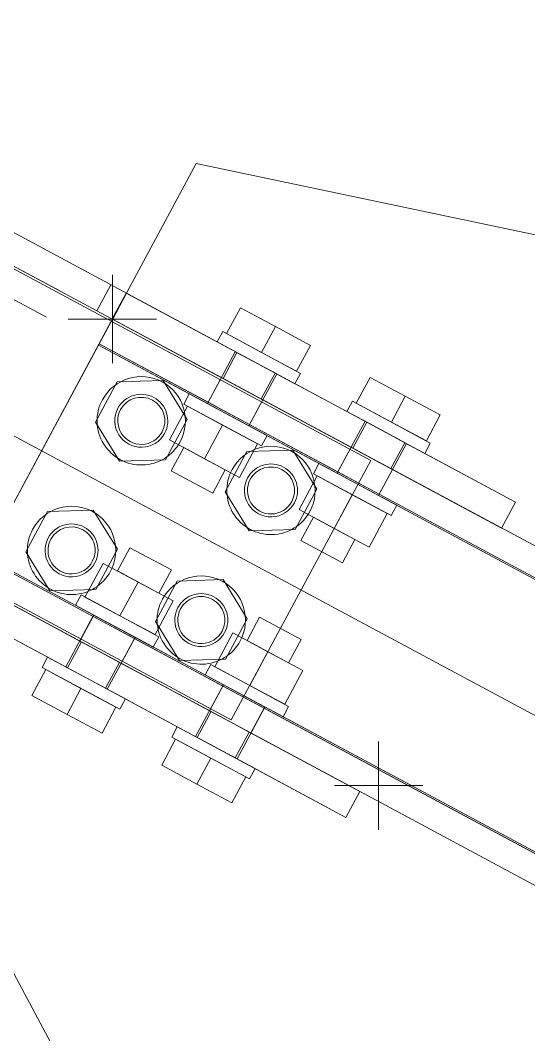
# Model space of a CAD drawing. Header units: millimetres. Extents: x -6949 to 305728, y -55091 to 76684.
# Drawn here: x 18360.6 to 18533.2, y 9896.9 to 10241.6 of the extents above; entities that cross this region are included whole.
import ezdxf

# ---------------------------------------------------------------- set-up
doc = ezdxf.new("R2010")
doc.units = ezdxf.units.MM
doc.layers.add('A-DETL', color=7, linetype='Continuous', lineweight=18, true_color=0x00a600)
doc.layers.add('S-BEAM', color=5, linetype='Continuous', lineweight=18)
doc.layers.add('S-FSTN', color=7, linetype='Continuous', lineweight=18)

msp = doc.modelspace()

# ---------------------------------------------------------------- linework, layer by layer
at = {"layer": 'A-DETL'}
msp.add_line((17466.4802, 10579.6785), (18750.0006, 9890.0003), dxfattribs=at)
at = {"layer": 'S-BEAM'}
for p, q in [((18374.2558, 10149.5697), (15760.7285, 11553.905)), ((18369.5225, 10140.7609), (15755.9952, 11545.0961))]:
    msp.add_line(p, q, dxfattribs=at)
at = {"layer": 'S-FSTN'}
for p, q in [((18246.8571, 10229.3775), (18528.7405, 10077.9121)), ((18524.0072, 10069.1033), (18242.1238, 10220.5686)), ((18479.5843, 10092.065), (18285.7894, 10196.1974)), ((18479.5843, 10092.065), (18285.7894, 10196.1974)), ((18420.2741, 10192.9558), (18315.3844, 9997.7515)), ((18984.9705, 10073.9266), (18420.2741, 10192.9558)), ((18391.8744, 10155.1027), (18391.8744, 10125.1027)), ((18391.8744, 10155.1027), (18391.8744, 10125.1027)), ((18391.3215, 10151.752), (18386.5882, 10142.9431)), ((18391.7779, 10140.1545), (18396.5112, 10148.9634)), ((18391.9709, 10140.0508), (18396.7042, 10148.8597)), ((18434.1801, 10128.7226), (18396.6068, 10148.912)), ((18435.3854, 10143.968), (18430.6521, 10135.1592)), ((18435.3854, 10143.968), (18430.6521, 10135.1592)), ((18435.3854, 10143.968), (18447.2785, 10137.5774)), ((18435.3854, 10143.968), (18447.2785, 10137.5774)), ((18391.4957, 10139.3979), (18344.1628, 10051.3094)), ((18391.4957, 10139.3979), (18344.1628, 10051.3094)), ((18406.8744, 10140.1027), (18376.8744, 10140.1027)), ((18406.8744, 10140.1027), (18376.8744, 10140.1027)), ((18391.8744, 10140.1027), (18387.3777, 10131.7342)), ((18387.3777, 10131.7342), (18391.8744, 10140.1027)), ((18479.5843, 10092.065), (18391.4957, 10139.3979)), ((18479.5843, 10092.065), (18391.4957, 10139.3979)), ((18429.4468, 10119.9137), (18391.8735, 10140.1031)), ((18391.8744, 10140.1027), (18428.9059, 10120.2044)), ((18391.8744, 10140.1027), (18718.0532, 9964.8359)), ((18429.332, 10135.8685), (18427.4386, 10132.345)), ((18429.332, 10135.8685), (18427.4386, 10132.345)), ((18429.332, 10135.8685), (18455.7585, 10121.6687)), ((18455.7585, 10121.6687), (18429.332, 10135.8685)), ((18429.332, 10135.8685), (18455.7585, 10121.6687)), ((18455.7585, 10121.6687), (18429.332, 10135.8685)), ((18442.5453, 10128.7686), (18430.6521, 10135.1592)), ((18442.5453, 10128.7686), (18430.6521, 10135.1592)), ((18447.2785, 10137.5774), (18442.5453, 10128.7686)), ((18447.2785, 10137.5774), (18442.5453, 10128.7686)), ((18447.2785, 10137.5774), (18442.5453, 10128.7686)), ((18447.2785, 10137.5774), (18442.5453, 10128.7686)), ((18447.2785, 10137.5774), (18459.1717, 10131.1869)), ((18447.2785, 10137.5774), (18459.1717, 10131.1869)), ((18194.0336, 10131.0706), (18475.917, 9979.6053)), ((18387.3777, 10131.7342), (18387.1411, 10131.2938)), ((18387.1411, 10131.2938), (18387.3777, 10131.7342)), ((18424.1726, 10111.3955), (18387.1411, 10131.2938)), ((18713.32, 9956.027), (18387.1411, 10131.2938)), ((18387.3777, 10131.7342), (18424.4093, 10111.836)), ((18387.3777, 10131.7342), (18713.5566, 9956.4675)), ((18424.4093, 10111.836), (18387.3777, 10131.7342)), ((18713.5566, 9956.4675), (18387.3777, 10131.7342)), ((18427.4386, 10132.345), (18453.8652, 10118.1451)), ((18453.8652, 10118.1451), (18427.4386, 10132.345)), ((18427.4386, 10132.345), (18453.8652, 10118.1451)), ((18453.8652, 10118.1451), (18427.4386, 10132.345)), ((18459.1717, 10131.1869), (18454.4384, 10122.378)), ((18459.1717, 10131.1869), (18454.4384, 10122.378)), ((18433.6048, 10129.0317), (18424.1383, 10111.414)), ((18433.6048, 10129.0317), (18424.1383, 10111.414)), ((18429.4468, 10119.9137), (18434.1801, 10128.7226)), ((18429.4468, 10119.9137), (18434.1801, 10128.7226)), ((18433.6048, 10129.0317), (18447.699, 10121.4584)), ((18447.699, 10121.4584), (18433.6048, 10129.0317)), ((18433.6048, 10129.0317), (18447.699, 10121.4584)), ((18447.699, 10121.4584), (18433.6048, 10129.0317)), ((18434.1801, 10128.7226), (18447.1238, 10121.7675)), ((18434.1801, 10128.7226), (18447.1238, 10121.7675)), ((18454.4384, 10122.378), (18442.5453, 10128.7686)), ((18454.4384, 10122.378), (18442.5453, 10128.7686)), ((18471.1837, 9970.7964), (18189.3003, 10122.2618)), ((18438.2324, 10103.8407), (18447.699, 10121.4584)), ((18438.2324, 10103.8407), (18447.699, 10121.4584)), ((18442.3905, 10112.9587), (18447.1238, 10121.7675)), ((18442.3905, 10112.9587), (18447.1238, 10121.7675)), ((18478.2244, 10105.0561), (18447.1238, 10121.7675)), ((18453.8652, 10118.1451), (18455.7585, 10121.6687)), ((18453.8652, 10118.1451), (18455.7585, 10121.6687)), ((18393.4811, 10118.7997), (18386.1019, 10105.0666)), ((18393.4811, 10118.7997), (18386.1019, 10105.0666)), ((18409.0638, 10119.2756), (18393.4811, 10118.7997)), ((18409.0638, 10119.2756), (18393.4811, 10118.7997)), ((18417.2673, 10106.0185), (18409.0638, 10119.2756)), ((18417.2673, 10106.0185), (18409.0638, 10119.2756)), ((18428.9059, 10120.2044), (18424.4093, 10111.836)), ((18424.4093, 10111.836), (18428.9059, 10120.2044)), ((18442.9314, 10112.668), (18428.9059, 10120.2044)), ((18428.9059, 10120.2044), (18442.9314, 10112.668)), ((18442.3905, 10112.9587), (18429.4468, 10119.9137)), ((18429.4468, 10119.9137), (18442.3905, 10112.9587)), ((18479.4297, 10120.3016), (18474.6964, 10111.4927)), ((18479.4297, 10120.3016), (18474.6964, 10111.4927)), ((18479.4297, 10120.3016), (18491.3228, 10113.911)), ((18479.4297, 10120.3016), (18491.3228, 10113.911)), ((18417.9721, 10114.7273), (18416.0787, 10111.2037)), ((18417.9721, 10114.7273), (18416.0787, 10111.2037)), ((18417.9721, 10114.7273), (18444.3986, 10100.5274)), ((18444.3986, 10100.5274), (18417.9721, 10114.7273)), ((18417.9721, 10114.7273), (18444.3986, 10100.5274)), ((18444.3986, 10100.5274), (18417.9721, 10114.7273)), ((18491.3228, 10113.911), (18486.5895, 10105.1021)), ((18491.3228, 10113.911), (18486.5895, 10105.1021)), ((18491.3228, 10113.911), (18486.5895, 10105.1021)), ((18491.3228, 10113.911), (18486.5895, 10105.1021)), ((18491.3228, 10113.911), (18503.216, 10107.5204)), ((18491.3228, 10113.911), (18503.216, 10107.5204)), ((18417.3989, 10110.4944), (18411.2456, 10099.0429)), ((18417.3989, 10110.4944), (18411.2456, 10099.0429)), ((18416.0787, 10111.2037), (18442.5053, 10097.0039)), ((18442.5053, 10097.0039), (18416.0787, 10111.2037)), ((18416.0787, 10111.2037), (18442.5053, 10097.0039)), ((18442.5053, 10097.0039), (18416.0787, 10111.2037)), ((18417.3989, 10110.4944), (18429.292, 10104.1038)), ((18417.3989, 10110.4944), (18429.292, 10104.1038)), ((18424.1383, 10111.414), (18438.2324, 10103.8407)), ((18438.2324, 10103.8407), (18424.1383, 10111.414)), ((18424.1383, 10111.414), (18438.2324, 10103.8407)), ((18438.2324, 10103.8407), (18424.1383, 10111.414)), ((18424.4093, 10111.836), (18424.1726, 10111.3955)), ((18424.1726, 10111.3955), (18424.4093, 10111.836)), ((18424.1726, 10111.3955), (18438.1981, 10103.8591)), ((18438.1981, 10103.8591), (18424.1726, 10111.3955)), ((18438.4348, 10104.2996), (18424.4093, 10111.836)), ((18424.4093, 10111.836), (18438.4348, 10104.2996)), ((18424.4093, 10111.836), (18438.4348, 10104.2996)), ((18438.4348, 10104.2996), (18424.4093, 10111.836)), ((18442.9314, 10112.668), (18438.4348, 10104.2996)), ((18438.4348, 10104.2996), (18442.9314, 10112.668)), ((18473.4911, 10096.2473), (18442.3905, 10112.9587)), ((18442.9314, 10112.668), (18472.9502, 10096.5379)), ((18473.3762, 10112.2021), (18471.4829, 10108.6785)), ((18473.3762, 10112.2021), (18471.4829, 10108.6785)), ((18473.3762, 10112.2021), (18499.8028, 10098.0022)), ((18499.8028, 10098.0022), (18473.3762, 10112.2021)), ((18473.3762, 10112.2021), (18499.8028, 10098.0022)), ((18499.8028, 10098.0022), (18473.3762, 10112.2021)), ((18486.5895, 10105.1021), (18474.6964, 10111.4927)), ((18486.5895, 10105.1021), (18474.6964, 10111.4927)), ((18238.4565, 10108.1089), (18432.2513, 10003.9765)), ((18238.4565, 10108.1089), (18432.2513, 10003.9765)), ((18471.4829, 10108.6785), (18497.9095, 10094.4786)), ((18497.9095, 10094.4786), (18471.4829, 10108.6785)), ((18471.4829, 10108.6785), (18497.9095, 10094.4786)), ((18497.9095, 10094.4786), (18471.4829, 10108.6785)), ((18503.216, 10107.5204), (18498.4827, 10098.7116)), ((18503.216, 10107.5204), (18498.4827, 10098.7116)), ((18386.1019, 10105.0666), (18394.3054, 10091.8096)), ((18386.1019, 10105.0666), (18394.3054, 10091.8096)), ((18409.8881, 10092.2855), (18417.2673, 10106.0185)), ((18409.8881, 10092.2855), (18417.2673, 10106.0185)), ((18429.292, 10104.1038), (18423.1388, 10092.6523)), ((18429.292, 10104.1038), (18423.1388, 10092.6523)), ((18429.292, 10104.1038), (18423.1388, 10092.6523)), ((18429.292, 10104.1038), (18423.1388, 10092.6523)), ((18429.292, 10104.1038), (18441.1852, 10097.7132)), ((18429.292, 10104.1038), (18441.1852, 10097.7132)), ((18438.4348, 10104.2996), (18438.1981, 10103.8591)), ((18438.1981, 10103.8591), (18438.4348, 10104.2996)), ((18468.2169, 10087.7291), (18438.1981, 10103.8591)), ((18438.4348, 10104.2996), (18468.4535, 10088.1695)), ((18468.4535, 10088.1695), (18438.4348, 10104.2996)), ((18477.6491, 10105.3652), (18468.1825, 10087.7475)), ((18477.6491, 10105.3652), (18468.1825, 10087.7475)), ((18473.4911, 10096.2473), (18478.2244, 10105.0561)), ((18473.4911, 10096.2473), (18478.2244, 10105.0561)), ((18477.6491, 10105.3652), (18491.7433, 10097.792)), ((18491.7433, 10097.792), (18477.6491, 10105.3652)), ((18477.6491, 10105.3652), (18491.7433, 10097.792)), ((18491.7433, 10097.792), (18477.6491, 10105.3652)), ((18478.2244, 10105.0561), (18491.1681, 10098.1011)), ((18478.2244, 10105.0561), (18491.1681, 10098.1011)), ((18498.4827, 10098.7116), (18486.5895, 10105.1021)), ((18498.4827, 10098.7116), (18486.5895, 10105.1021)), ((18442.5053, 10097.0039), (18444.3986, 10100.5274)), ((18442.5053, 10097.0039), (18444.3986, 10100.5274)), ((18423.1388, 10092.6523), (18411.2456, 10099.0429)), ((18423.1388, 10092.6523), (18411.2456, 10099.0429)), ((18416.0917, 10096.4389), (18411.8317, 10088.5109)), ((18416.0917, 10096.4389), (18411.8317, 10088.5109)), ((18416.0917, 10096.4389), (18430.1858, 10088.8656)), ((18430.1858, 10088.8656), (18416.0917, 10096.4389)), ((18416.0917, 10096.4389), (18430.1858, 10088.8656)), ((18430.1858, 10088.8656), (18416.0917, 10096.4389)), ((18441.1852, 10097.7132), (18435.0319, 10086.2617)), ((18441.1852, 10097.7132), (18435.0319, 10086.2617)), ((18472.9502, 10096.5379), (18468.4535, 10088.1695)), ((18468.4535, 10088.1695), (18472.9502, 10096.5379)), ((18486.9757, 10089.0015), (18472.9502, 10096.5379)), ((18472.9502, 10096.5379), (18486.9757, 10089.0015)), ((18486.4348, 10089.2922), (18473.4911, 10096.2473)), ((18473.4911, 10096.2473), (18486.4348, 10089.2922)), ((18482.2767, 10080.1742), (18491.7433, 10097.792)), ((18482.2767, 10080.1742), (18491.7433, 10097.792)), ((18486.4348, 10089.2922), (18491.1681, 10098.1011)), ((18486.4348, 10089.2922), (18491.1681, 10098.1011)), ((18528.7405, 10077.9121), (18491.1681, 10098.1011)), ((18497.9095, 10094.4786), (18499.8028, 10098.0022)), ((18497.9095, 10094.4786), (18499.8028, 10098.0022)), ((18437.5254, 10095.1332), (18430.1462, 10081.4002)), ((18437.5254, 10095.1332), (18430.1462, 10081.4002)), ((18453.1081, 10095.6091), (18437.5254, 10095.1332)), ((18453.1081, 10095.6091), (18437.5254, 10095.1332)), ((18461.3116, 10082.352), (18453.1081, 10095.6091)), ((18461.3116, 10082.352), (18453.1081, 10095.6091)), ((18394.3054, 10091.8096), (18409.8881, 10092.2855)), ((18394.3054, 10091.8096), (18409.8881, 10092.2855)), ((18435.0319, 10086.2617), (18423.1388, 10092.6523)), ((18435.0319, 10086.2617), (18423.1388, 10092.6523)), ((18432.2513, 10003.9765), (18479.5843, 10092.065)), ((18432.2513, 10003.9765), (18479.5843, 10092.065)), ((18432.2513, 10003.9765), (18479.5843, 10092.065)), ((18432.2513, 10003.9765), (18479.5843, 10092.065)), ((18462.0163, 10091.0608), (18460.123, 10087.5373)), ((18462.0163, 10091.0608), (18460.123, 10087.5373)), ((18462.0163, 10091.0608), (18488.4429, 10076.8609)), ((18488.4429, 10076.8609), (18462.0163, 10091.0608)), ((18462.0163, 10091.0608), (18488.4429, 10076.8609)), ((18488.4429, 10076.8609), (18462.0163, 10091.0608)), ((18411.8317, 10088.5109), (18425.9259, 10080.9377)), ((18425.9259, 10080.9377), (18411.8317, 10088.5109)), ((18411.8317, 10088.5109), (18425.9259, 10080.9377)), ((18425.9259, 10080.9377), (18411.8317, 10088.5109)), ((18425.9259, 10080.9377), (18430.1858, 10088.8656)), ((18425.9259, 10080.9377), (18430.1858, 10088.8656)), ((18461.4432, 10086.8279), (18455.2899, 10075.3764)), ((18461.4432, 10086.8279), (18455.2899, 10075.3764)), ((18460.123, 10087.5373), (18486.5496, 10073.3374)), ((18486.5496, 10073.3374), (18460.123, 10087.5373)), ((18460.123, 10087.5373), (18486.5496, 10073.3374)), ((18486.5496, 10073.3374), (18460.123, 10087.5373)), ((18461.4432, 10086.8279), (18473.3363, 10080.4373)), ((18461.4432, 10086.8279), (18473.3363, 10080.4373)), ((18468.1825, 10087.7475), (18482.2767, 10080.1742)), ((18482.2767, 10080.1742), (18468.1825, 10087.7475)), ((18468.1825, 10087.7475), (18482.2767, 10080.1742)), ((18482.2767, 10080.1742), (18468.1825, 10087.7475)), ((18468.4535, 10088.1695), (18468.2169, 10087.7291)), ((18468.2169, 10087.7291), (18468.4535, 10088.1695)), ((18468.2169, 10087.7291), (18482.2424, 10080.1927)), ((18482.2424, 10080.1927), (18468.2169, 10087.7291)), ((18482.4791, 10080.6331), (18468.4535, 10088.1695)), ((18468.4535, 10088.1695), (18482.4791, 10080.6331)), ((18468.4535, 10088.1695), (18482.4791, 10080.6331)), ((18482.4791, 10080.6331), (18468.4535, 10088.1695)), ((18486.9757, 10089.0015), (18482.4791, 10080.6331)), ((18482.4791, 10080.6331), (18486.9757, 10089.0015)), ((18524.0072, 10069.1033), (18486.4348, 10089.2922)), ((18486.9757, 10089.0015), (18718.0532, 9964.8359)), ((18430.1462, 10081.4002), (18438.3497, 10068.1431)), ((18430.1462, 10081.4002), (18438.3497, 10068.1431)), ((18453.9324, 10068.619), (18461.3116, 10082.352)), ((18453.9324, 10068.619), (18461.3116, 10082.352)), ((18473.3363, 10080.4373), (18467.183, 10068.9858)), ((18473.3363, 10080.4373), (18467.183, 10068.9858)), ((18473.3363, 10080.4373), (18467.183, 10068.9858)), ((18473.3363, 10080.4373), (18467.183, 10068.9858)), ((18473.3363, 10080.4373), (18485.2294, 10074.0468)), ((18473.3363, 10080.4373), (18485.2294, 10074.0468)), ((18482.4791, 10080.6331), (18482.2424, 10080.1927)), ((18482.2424, 10080.1927), (18482.4791, 10080.6331)), ((18713.32, 9956.027), (18482.2424, 10080.1927)), ((18482.4791, 10080.6331), (18713.5566, 9956.4675)), ((18713.5566, 9956.4675), (18482.4791, 10080.6331)), ((18486.5496, 10073.3374), (18488.4429, 10076.8609)), ((18486.5496, 10073.3374), (18488.4429, 10076.8609)), ((18524.0072, 10069.1033), (18528.7405, 10077.9121)), ((18524.0072, 10069.1033), (18528.7405, 10077.9121)), ((18369.8146, 10074.7554), (18362.4354, 10061.0224)), ((18369.8146, 10074.7554), (18362.4354, 10061.0224)), ((18385.3974, 10075.2313), (18369.8146, 10074.7554)), ((18385.3974, 10075.2313), (18369.8146, 10074.7554)), ((18393.6009, 10061.9742), (18385.3974, 10075.2313)), ((18393.6009, 10061.9742), (18385.3974, 10075.2313)), ((18467.183, 10068.9858), (18455.2899, 10075.3764)), ((18467.183, 10068.9858), (18455.2899, 10075.3764)), ((18460.136, 10072.7725), (18455.876, 10064.8445)), ((18460.136, 10072.7725), (18455.876, 10064.8445)), ((18460.136, 10072.7725), (18474.2301, 10065.1992)), ((18474.2301, 10065.1992), (18460.136, 10072.7725)), ((18460.136, 10072.7725), (18474.2301, 10065.1992)), ((18474.2301, 10065.1992), (18460.136, 10072.7725)), ((18485.2294, 10074.0468), (18479.0762, 10062.5952)), ((18485.2294, 10074.0468), (18479.0762, 10062.5952)), ((18479.0762, 10062.5952), (18467.183, 10068.9858)), ((18479.0762, 10062.5952), (18467.183, 10068.9858)), ((18438.3497, 10068.1431), (18453.9324, 10068.619)), ((18438.3497, 10068.1431), (18453.9324, 10068.619)), ((18386.2217, 10048.2412), (18393.6009, 10061.9742)), ((18386.2217, 10048.2412), (18393.6009, 10061.9742)), ((18397.8212, 10062.4367), (18393.5612, 10054.5088)), ((18397.8212, 10062.4367), (18393.5612, 10054.5088)), ((18397.8212, 10062.4367), (18411.9153, 10054.8635)), ((18411.9153, 10054.8635), (18397.8212, 10062.4367)), ((18397.8212, 10062.4367), (18411.9153, 10054.8635)), ((18411.9153, 10054.8635), (18397.8212, 10062.4367)), ((18455.876, 10064.8445), (18469.9702, 10057.2712)), ((18469.9702, 10057.2712), (18455.876, 10064.8445)), ((18455.876, 10064.8445), (18469.9702, 10057.2712)), ((18469.9702, 10057.2712), (18455.876, 10064.8445)), ((18469.9702, 10057.2712), (18474.2301, 10065.1992)), ((18469.9702, 10057.2712), (18474.2301, 10065.1992)), ((18385.3123, 10039.0748), (18348.2807, 10058.9731)), ((18620.7637, 9912.5589), (18348.2807, 10058.9731)), ((18348.2807, 10058.9731), (18385.3123, 10039.0748)), ((18348.2807, 10058.9731), (18620.7637, 9912.5589)), ((18348.5174, 10059.4135), (18385.5489, 10039.5153)), ((18348.5174, 10059.4135), (18621.0003, 9912.9994)), ((18362.4354, 10061.0224), (18370.6389, 10047.7653)), ((18362.4354, 10061.0224), (18370.6389, 10047.7653)), ((18382.5619, 10045.6612), (18388.7152, 10057.1127)), ((18382.5619, 10045.6612), (18388.7152, 10057.1127)), ((18388.7152, 10057.1127), (18400.6083, 10050.7221)), ((18388.7152, 10057.1127), (18400.6083, 10050.7221)), ((18393.5612, 10054.5088), (18407.6554, 10046.9355)), ((18407.6554, 10046.9355), (18393.5612, 10054.5088)), ((18393.5612, 10054.5088), (18407.6554, 10046.9355)), ((18407.6554, 10046.9355), (18393.5612, 10054.5088)), ((18407.6554, 10046.9355), (18411.9153, 10054.8635)), ((18407.6554, 10046.9355), (18411.9153, 10054.8635)), ((18429.4416, 10051.5648), (18413.8589, 10051.0889)), ((18429.4416, 10051.5648), (18413.8589, 10051.0889)), ((18437.6452, 10038.3078), (18429.4416, 10051.5648)), ((18437.6452, 10038.3078), (18429.4416, 10051.5648)), ((18381.3566, 10030.4157), (18343.7832, 10050.6051)), ((18380.8156, 10030.7064), (18343.7841, 10050.6047)), ((18616.267, 9904.1905), (18343.7841, 10050.6047)), ((18344.1628, 10051.3094), (18432.2513, 10003.9765)), ((18344.1628, 10051.3094), (18432.2513, 10003.9765)), ((18370.6389, 10047.7653), (18386.2217, 10048.2412)), ((18370.6389, 10047.7653), (18386.2217, 10048.2412)), ((18394.455, 10039.2706), (18400.6083, 10050.7221)), ((18394.455, 10039.2706), (18400.6083, 10050.7221)), ((18394.455, 10039.2706), (18400.6083, 10050.7221)), ((18394.455, 10039.2706), (18400.6083, 10050.7221)), ((18400.6083, 10050.7221), (18412.5014, 10044.3315)), ((18400.6083, 10050.7221), (18412.5014, 10044.3315)), ((18413.8589, 10051.0889), (18406.4797, 10037.3559)), ((18413.8589, 10051.0889), (18406.4797, 10037.3559)), ((18381.2417, 10046.3705), (18379.3484, 10042.847)), ((18381.2417, 10046.3705), (18379.3484, 10042.847)), ((18381.2417, 10046.3705), (18407.6683, 10032.1707)), ((18407.6683, 10032.1707), (18381.2417, 10046.3705)), ((18381.2417, 10046.3705), (18407.6683, 10032.1707)), ((18407.6683, 10032.1707), (18381.2417, 10046.3705)), ((18394.455, 10039.2706), (18382.5619, 10045.6612)), ((18394.455, 10039.2706), (18382.5619, 10045.6612)), ((18376.6233, 10021.6069), (18339.0499, 10041.7963)), ((18379.3484, 10042.847), (18405.775, 10028.6471)), ((18405.775, 10028.6471), (18379.3484, 10042.847)), ((18379.3484, 10042.847), (18405.775, 10028.6471)), ((18405.775, 10028.6471), (18379.3484, 10042.847)), ((18406.3481, 10032.88), (18412.5014, 10044.3315)), ((18406.3481, 10032.88), (18412.5014, 10044.3315)), ((18385.5146, 10039.5337), (18376.048, 10021.916)), ((18385.5146, 10039.5337), (18376.048, 10021.916)), ((18385.3123, 10039.0748), (18380.8156, 10030.7064)), ((18380.8156, 10030.7064), (18385.3123, 10039.0748)), ((18385.5489, 10039.5153), (18385.3123, 10039.0748)), ((18385.3123, 10039.0748), (18385.5489, 10039.5153)), ((18385.3123, 10039.0748), (18399.3378, 10031.5384)), ((18399.3378, 10031.5384), (18385.3123, 10039.0748)), ((18399.3378, 10031.5384), (18385.3123, 10039.0748)), ((18385.3123, 10039.0748), (18399.3378, 10031.5384)), ((18385.5146, 10039.5337), (18399.6088, 10031.9604)), ((18399.6088, 10031.9604), (18385.5146, 10039.5337)), ((18385.5146, 10039.5337), (18399.6088, 10031.9604)), ((18399.6088, 10031.9604), (18385.5146, 10039.5337)), ((18399.5744, 10031.9789), (18385.5489, 10039.5153)), ((18385.5489, 10039.5153), (18399.5744, 10031.9789)), ((18406.3481, 10032.88), (18394.455, 10039.2706)), ((18406.3481, 10032.88), (18394.455, 10039.2706)), ((18430.266, 10024.5748), (18437.6452, 10038.3078)), ((18430.266, 10024.5748), (18437.6452, 10038.3078)), ((18441.8654, 10038.7703), (18437.6055, 10030.8423)), ((18441.8654, 10038.7703), (18437.6055, 10030.8423)), ((18441.8654, 10038.7703), (18455.9596, 10031.197)), ((18455.9596, 10031.197), (18441.8654, 10038.7703)), ((18441.8654, 10038.7703), (18455.9596, 10031.197)), ((18455.9596, 10031.197), (18441.8654, 10038.7703)), ((18406.4797, 10037.3559), (18414.6832, 10024.0988)), ((18406.4797, 10037.3559), (18414.6832, 10024.0988)), ((18390.1422, 10014.3427), (18399.6088, 10031.9604)), ((18390.1422, 10014.3427), (18399.6088, 10031.9604)), ((18399.3378, 10031.5384), (18394.8412, 10023.17)), ((18394.8412, 10023.17), (18399.3378, 10031.5384)), ((18399.5744, 10031.9789), (18399.3378, 10031.5384)), ((18399.3378, 10031.5384), (18399.5744, 10031.9789)), ((18429.3565, 10015.4084), (18399.3378, 10031.5384)), ((18399.3378, 10031.5384), (18429.3565, 10015.4084)), ((18399.5744, 10031.9789), (18429.5932, 10015.8488)), ((18405.775, 10028.6471), (18407.6683, 10032.1707)), ((18405.775, 10028.6471), (18407.6683, 10032.1707)), ((18426.6062, 10021.9947), (18432.7594, 10033.4462)), ((18426.6062, 10021.9947), (18432.7594, 10033.4462)), ((18432.7594, 10033.4462), (18444.6526, 10027.0557)), ((18432.7594, 10033.4462), (18444.6526, 10027.0557)), ((18437.6055, 10030.8423), (18451.6997, 10023.269)), ((18451.6997, 10023.269), (18437.6055, 10030.8423)), ((18437.6055, 10030.8423), (18451.6997, 10023.269)), ((18451.6997, 10023.269), (18437.6055, 10030.8423)), ((18451.6997, 10023.269), (18455.9596, 10031.197)), ((18451.6997, 10023.269), (18455.9596, 10031.197)), ((18376.6233, 10021.6069), (18381.3566, 10030.4157)), ((18376.6233, 10021.6069), (18381.3566, 10030.4157)), ((18380.8156, 10030.7064), (18394.8412, 10023.17)), ((18394.8412, 10023.17), (18380.8156, 10030.7064)), ((18394.3002, 10023.4607), (18381.3566, 10030.4157)), ((18381.3566, 10030.4157), (18394.3002, 10023.4607)), ((18369.8818, 10025.2293), (18367.9885, 10021.7058)), ((18369.8818, 10025.2293), (18367.9885, 10021.7058)), ((18369.8818, 10025.2293), (18396.3084, 10011.0294)), ((18396.3084, 10011.0294), (18369.8818, 10025.2293)), ((18369.8818, 10025.2293), (18396.3084, 10011.0294)), ((18396.3084, 10011.0294), (18369.8818, 10025.2293)), ((18414.6832, 10024.0988), (18430.266, 10024.5748)), ((18414.6832, 10024.0988), (18430.266, 10024.5748)), ((18438.4993, 10015.6042), (18444.6526, 10027.0557)), ((18438.4993, 10015.6042), (18444.6526, 10027.0557)), ((18438.4993, 10015.6042), (18444.6526, 10027.0557)), ((18438.4993, 10015.6042), (18444.6526, 10027.0557)), ((18444.6526, 10027.0557), (18456.5457, 10020.6651)), ((18444.6526, 10027.0557), (18456.5457, 10020.6651)), ((18364.5754, 10012.1875), (18369.3087, 10020.9964)), ((18364.5754, 10012.1875), (18369.3087, 10020.9964)), ((18367.9885, 10021.7058), (18394.4151, 10007.5059)), ((18394.4151, 10007.5059), (18367.9885, 10021.7058)), ((18367.9885, 10021.7058), (18394.4151, 10007.5059)), ((18394.4151, 10007.5059), (18367.9885, 10021.7058)), ((18369.3087, 10020.9964), (18381.2018, 10014.6058)), ((18369.3087, 10020.9964), (18381.2018, 10014.6058)), ((18376.048, 10021.916), (18390.1422, 10014.3427)), ((18390.1422, 10014.3427), (18376.048, 10021.916)), ((18376.048, 10021.916), (18390.1422, 10014.3427)), ((18390.1422, 10014.3427), (18376.048, 10021.916)), ((18376.6233, 10021.6069), (18389.5669, 10014.6518)), ((18376.6233, 10021.6069), (18389.5669, 10014.6518)), ((18389.5669, 10014.6518), (18394.3002, 10023.4607)), ((18389.5669, 10014.6518), (18394.3002, 10023.4607)), ((18425.4008, 10006.7493), (18394.3002, 10023.4607)), ((18424.8599, 10007.0399), (18394.8412, 10023.17)), ((18425.286, 10022.7041), (18423.3927, 10019.1805)), ((18425.286, 10022.7041), (18423.3927, 10019.1805)), ((18425.286, 10022.7041), (18451.7126, 10008.5042)), ((18451.7126, 10008.5042), (18425.286, 10022.7041)), ((18425.286, 10022.7041), (18451.7126, 10008.5042)), ((18451.7126, 10008.5042), (18425.286, 10022.7041)), ((18438.4993, 10015.6042), (18426.6062, 10021.9947)), ((18438.4993, 10015.6042), (18426.6062, 10021.9947)), ((18450.3924, 10009.2136), (18456.5457, 10020.6651)), ((18450.3924, 10009.2136), (18456.5457, 10020.6651)), ((18423.3927, 10019.1805), (18449.8193, 10004.9807)), ((18449.8193, 10004.9807), (18423.3927, 10019.1805)), ((18423.3927, 10019.1805), (18449.8193, 10004.9807)), ((18449.8193, 10004.9807), (18423.3927, 10019.1805)), ((18376.4685, 10005.797), (18381.2018, 10014.6058)), ((18376.4685, 10005.797), (18381.2018, 10014.6058)), ((18376.4685, 10005.797), (18381.2018, 10014.6058)), ((18376.4685, 10005.797), (18381.2018, 10014.6058)), ((18381.2018, 10014.6058), (18393.0949, 10008.2152)), ((18381.2018, 10014.6058), (18393.0949, 10008.2152)), ((18420.6675, 9997.9404), (18389.5669, 10014.6518)), ((18429.5589, 10015.8672), (18420.0923, 9998.2495)), ((18429.5589, 10015.8672), (18420.0923, 9998.2495)), ((18429.3565, 10015.4084), (18424.8599, 10007.0399)), ((18424.8599, 10007.0399), (18429.3565, 10015.4084)), ((18429.5932, 10015.8488), (18429.3565, 10015.4084)), ((18429.3565, 10015.4084), (18429.5932, 10015.8488)), ((18429.3565, 10015.4084), (18443.3821, 10007.872)), ((18443.3821, 10007.872), (18429.3565, 10015.4084)), ((18443.3821, 10007.872), (18429.3565, 10015.4084)), ((18429.3565, 10015.4084), (18443.3821, 10007.872)), ((18429.5589, 10015.8672), (18443.6531, 10008.294)), ((18443.6531, 10008.294), (18429.5589, 10015.8672)), ((18429.5589, 10015.8672), (18443.6531, 10008.294)), ((18443.6531, 10008.294), (18429.5589, 10015.8672)), ((18443.6187, 10008.3124), (18429.5932, 10015.8488)), ((18429.5932, 10015.8488), (18443.6187, 10008.3124)), ((18450.3924, 10009.2136), (18438.4993, 10015.6042)), ((18450.3924, 10009.2136), (18438.4993, 10015.6042)), ((18376.4685, 10005.797), (18364.5754, 10012.1875)), ((18376.4685, 10005.797), (18364.5754, 10012.1875)), ((18394.4151, 10007.5059), (18396.3084, 10011.0294)), ((18394.4151, 10007.5059), (18396.3084, 10011.0294)), ((18388.3616, 9999.4064), (18393.0949, 10008.2152)), ((18388.3616, 9999.4064), (18393.0949, 10008.2152)), ((18420.6675, 9997.9404), (18425.4008, 10006.7493)), ((18420.6675, 9997.9404), (18425.4008, 10006.7493)), ((18424.8599, 10007.0399), (18438.8854, 9999.5036)), ((18438.8854, 9999.5036), (18424.8599, 10007.0399)), ((18438.3445, 9999.7942), (18425.4008, 10006.7493)), ((18425.4008, 10006.7493), (18438.3445, 9999.7942)), ((18434.1865, 9990.6763), (18443.6531, 10008.294)), ((18434.1865, 9990.6763), (18443.6531, 10008.294)), ((18443.3821, 10007.872), (18438.8854, 9999.5036)), ((18438.8854, 9999.5036), (18443.3821, 10007.872)), ((18443.6187, 10008.3124), (18443.3821, 10007.872)), ((18443.3821, 10007.872), (18443.6187, 10008.3124)), ((18620.7637, 9912.5589), (18443.3821, 10007.872)), ((18443.3821, 10007.872), (18620.7637, 9912.5589)), ((18443.6187, 10008.3124), (18621.0003, 9912.9994)), ((18449.8193, 10004.9807), (18451.7126, 10008.5042)), ((18449.8193, 10004.9807), (18451.7126, 10008.5042)), ((18388.3616, 9999.4064), (18376.4685, 10005.797)), ((18388.3616, 9999.4064), (18376.4685, 10005.797)), ((18413.9261, 10001.5628), (18412.0328, 9998.0393)), ((18413.9261, 10001.5628), (18412.0328, 9998.0393)), ((18413.9261, 10001.5628), (18440.3527, 9987.363)), ((18440.3527, 9987.363), (18413.9261, 10001.5628)), ((18413.9261, 10001.5628), (18440.3527, 9987.363)), ((18440.3527, 9987.363), (18413.9261, 10001.5628)), ((18433.6112, 9990.9854), (18438.3445, 9999.7942)), ((18433.6112, 9990.9854), (18438.3445, 9999.7942)), ((18475.917, 9979.6053), (18438.3445, 9999.7942)), ((18315.3844, 9997.7515), (18433.6377, 9777.6771)), ((18408.6196, 9988.5211), (18413.3529, 9997.3299)), ((18408.6196, 9988.5211), (18413.3529, 9997.3299)), ((18412.0328, 9998.0393), (18438.4594, 9983.8394)), ((18438.4594, 9983.8394), (18412.0328, 9998.0393)), ((18412.0328, 9998.0393), (18438.4594, 9983.8394)), ((18438.4594, 9983.8394), (18412.0328, 9998.0393)), ((18413.3529, 9997.3299), (18425.2461, 9990.9394)), ((18413.3529, 9997.3299), (18425.2461, 9990.9394)), ((18420.0923, 9998.2495), (18434.1865, 9990.6763)), ((18434.1865, 9990.6763), (18420.0923, 9998.2495)), ((18420.0923, 9998.2495), (18434.1865, 9990.6763)), ((18434.1865, 9990.6763), (18420.0923, 9998.2495)), ((18420.6675, 9997.9404), (18433.6112, 9990.9854)), ((18420.6675, 9997.9404), (18433.6112, 9990.9854)), ((18616.267, 9904.1905), (18438.8854, 9999.5036)), ((18482.2739, 9996.5818), (18482.2739, 9966.5818)), ((18482.2739, 9996.5818), (18482.2739, 9966.5818)), ((18420.5128, 9982.1305), (18425.2461, 9990.9394)), ((18420.5128, 9982.1305), (18425.2461, 9990.9394)), ((18420.5128, 9982.1305), (18425.2461, 9990.9394)), ((18420.5128, 9982.1305), (18425.2461, 9990.9394)), ((18425.2461, 9990.9394), (18437.1392, 9984.5488)), ((18425.2461, 9990.9394), (18437.1392, 9984.5488)), ((18471.1837, 9970.7964), (18433.6112, 9990.9854)), ((18420.5128, 9982.1305), (18408.6196, 9988.5211)), ((18420.5128, 9982.1305), (18408.6196, 9988.5211)), ((18438.4594, 9983.8394), (18440.3527, 9987.363)), ((18438.4594, 9983.8394), (18440.3527, 9987.363)), ((18432.4059, 9975.7399), (18437.1392, 9984.5488)), ((18432.4059, 9975.7399), (18437.1392, 9984.5488)), ((18432.4059, 9975.7399), (18420.5128, 9982.1305)), ((18432.4059, 9975.7399), (18420.5128, 9982.1305)), ((18497.2739, 9981.5818), (18467.2739, 9981.5818)), ((18497.2739, 9981.5818), (18467.2739, 9981.5818)), ((18471.1837, 9970.7964), (18475.917, 9979.6053)), ((18471.1837, 9970.7964), (18475.917, 9979.6053))]:
    msp.add_line(p, q, dxfattribs=at)
for centre, radius, start, end in [((18401.6846, 10105.5426), 15, 331.749381, 151.749381), ((18401.6846, 10105.5426), 15, 331.749381, 151.749381), ((18401.6846, 10105.5426), 9.001, 331.749381, 151.749381), ((18401.6846, 10105.5426), 9.001, 331.749381, 151.749381), ((18401.6846, 10105.5426), 9.001, 331.749381, 151.749381), ((18401.6846, 10105.5426), 9.001, 331.749381, 151.749381), ((18401.6846, 10105.5426), 9.001, 331.749381, 151.749381), ((18401.6846, 10105.5426), 8, 331.749381, 151.749381), ((18401.6846, 10105.5426), 8, 331.749381, 151.749381), ((18401.6846, 10105.5426), 15, 151.749381, 331.749381), ((18401.6846, 10105.5426), 15, 151.749381, 331.749381), ((18401.6846, 10105.5426), 9.001, 151.749381, 331.749381), ((18401.6846, 10105.5426), 9.001, 151.749381, 331.749381), ((18401.6846, 10105.5426), 9.001, 151.749381, 331.749381), ((18401.6846, 10105.5426), 9.001, 151.749381, 331.749381), ((18401.6846, 10105.5426), 9.001, 151.749381, 331.749381), ((18401.6846, 10105.5426), 8, 151.749381, 331.749381), ((18401.6846, 10105.5426), 8, 151.749381, 331.749381), ((18445.7289, 10081.8761), 15, 331.749381, 151.749381), ((18445.7289, 10081.8761), 15, 331.749381, 151.749381), ((18445.7289, 10081.8761), 9.001, 331.749381, 151.749381), ((18445.7289, 10081.8761), 9.001, 331.749381, 151.749381), ((18445.7289, 10081.8761), 9.001, 331.749381, 151.749381), ((18445.7289, 10081.8761), 9.001, 331.749381, 151.749381), ((18445.7289, 10081.8761), 9.001, 331.749381, 151.749381), ((18445.7289, 10081.8761), 8, 331.749381, 151.749381), ((18445.7289, 10081.8761), 8, 331.749381, 151.749381), ((18445.7289, 10081.8761), 15, 151.749381, 331.749381), ((18445.7289, 10081.8761), 15, 151.749381, 331.749381), ((18445.7289, 10081.8761), 9.001, 151.749381, 331.749381), ((18445.7289, 10081.8761), 9.001, 151.749381, 331.749381), ((18445.7289, 10081.8761), 9.001, 151.749381, 331.749381), ((18445.7289, 10081.8761), 9.001, 151.749381, 331.749381), ((18445.7289, 10081.8761), 9.001, 151.749381, 331.749381), ((18445.7289, 10081.8761), 8, 151.749381, 331.749381), ((18445.7289, 10081.8761), 8, 151.749381, 331.749381), ((18378.0181, 10061.4983), 15, 331.749381, 151.749381), ((18378.0181, 10061.4983), 15, 331.749381, 151.749381), ((18378.0181, 10061.4983), 9.001, 331.749381, 151.749381), ((18378.0181, 10061.4983), 9.001, 331.749381, 151.749381), ((18378.0181, 10061.4983), 9.001, 331.749381, 151.749381), ((18378.0181, 10061.4983), 9.001, 331.749381, 151.749381), ((18378.0181, 10061.4983), 9.001, 331.749381, 151.749381), ((18378.0181, 10061.4983), 8, 331.749381, 151.749381), ((18378.0181, 10061.4983), 8, 331.749381, 151.749381), ((18378.0181, 10061.4983), 15, 151.749381, 331.749381), ((18378.0181, 10061.4983), 15, 151.749381, 331.749381), ((18378.0181, 10061.4983), 9.001, 151.749381, 331.749381), ((18378.0181, 10061.4983), 9.001, 151.749381, 331.749381), ((18378.0181, 10061.4983), 9.001, 151.749381, 331.749381), ((18378.0181, 10061.4983), 9.001, 151.749381, 331.749381), ((18378.0181, 10061.4983), 9.001, 151.749381, 331.749381), ((18378.0181, 10061.4983), 8, 151.749381, 331.749381), ((18378.0181, 10061.4983), 8, 151.749381, 331.749381), ((18422.0624, 10037.8318), 15, 331.749381, 151.749381), ((18422.0624, 10037.8318), 15, 331.749381, 151.749381), ((18422.0624, 10037.8318), 15, 151.749381, 331.749381), ((18422.0624, 10037.8318), 15, 151.749381, 331.749381), ((18422.0624, 10037.8318), 9.001, 331.749381, 151.749381), ((18422.0624, 10037.8318), 9.001, 331.749381, 151.749381), ((18422.0624, 10037.8318), 9.001, 331.749381, 151.749381), ((18422.0624, 10037.8318), 9.001, 331.749381, 151.749381), ((18422.0624, 10037.8318), 9.001, 331.749381, 151.749381), ((18422.0624, 10037.8318), 8, 331.749381, 151.749381), ((18422.0624, 10037.8318), 8, 331.749381, 151.749381), ((18422.0624, 10037.8318), 9.001, 151.749381, 331.749381), ((18422.0624, 10037.8318), 9.001, 151.749381, 331.749381), ((18422.0624, 10037.8318), 9.001, 151.749381, 331.749381), ((18422.0624, 10037.8318), 9.001, 151.749381, 331.749381), ((18422.0624, 10037.8318), 9.001, 151.749381, 331.749381), ((18422.0624, 10037.8318), 8, 151.749381, 331.749381), ((18422.0624, 10037.8318), 8, 151.749381, 331.749381)]:
    msp.add_arc(centre, radius, start, end, dxfattribs=at)

doc.saveas('drawing.dxf')
